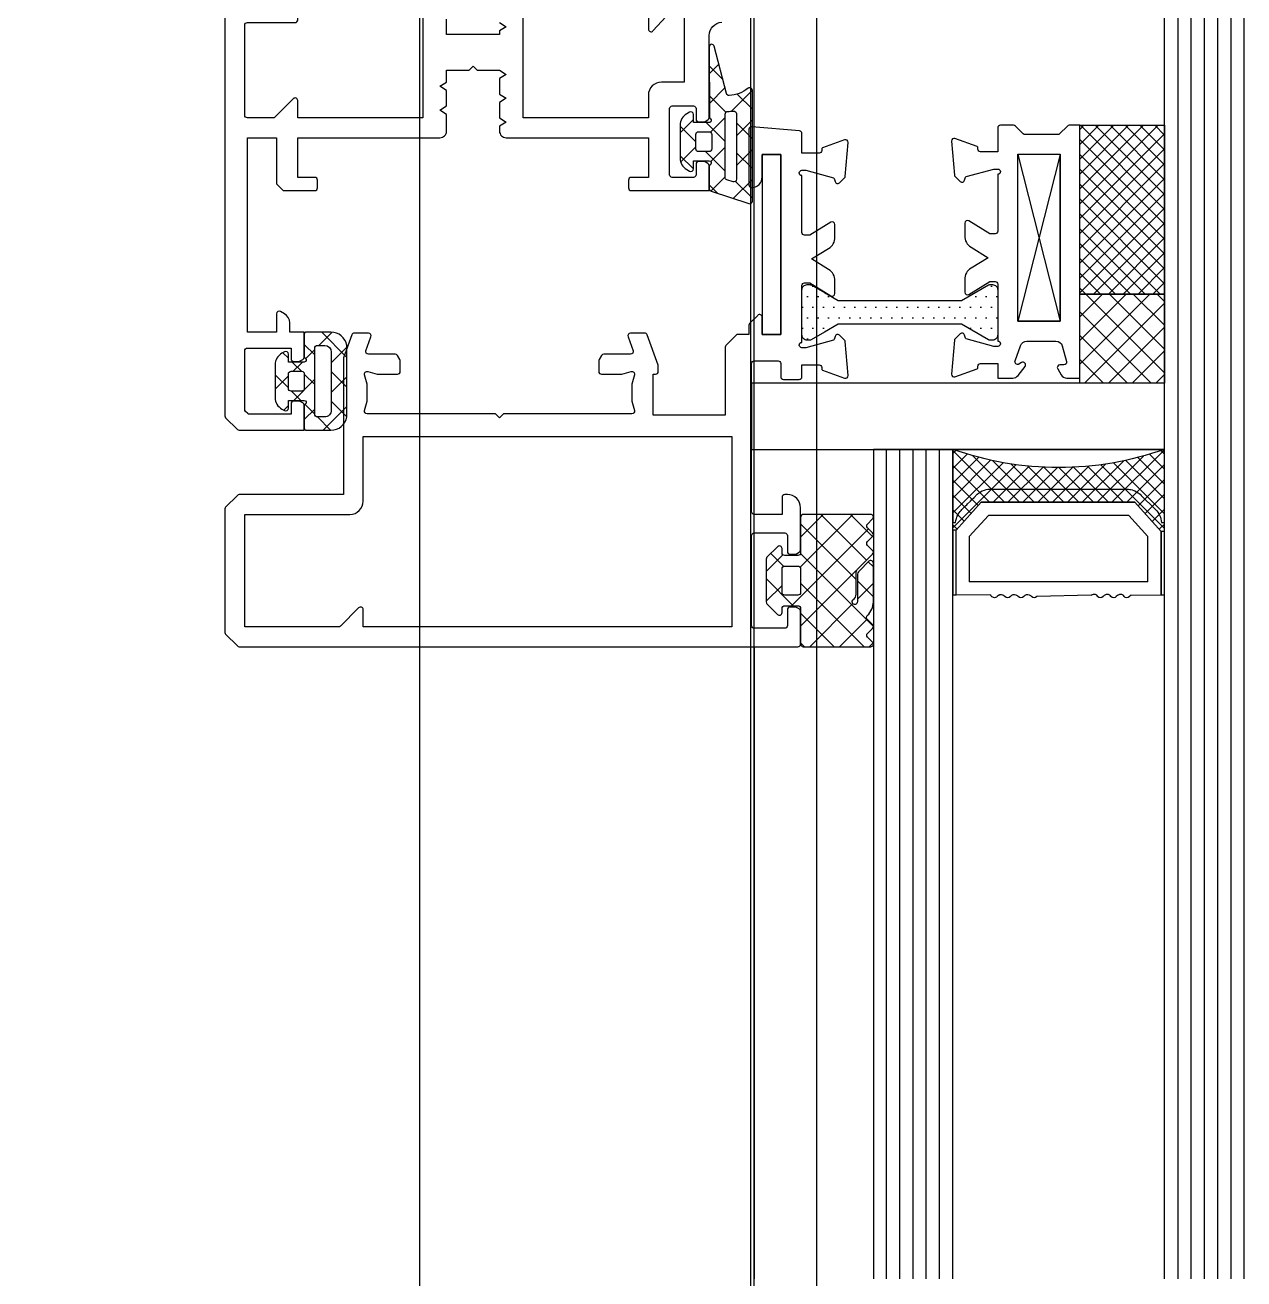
# Model space of a CAD drawing. Header units: inches. Extents: x 21 to 32698, y 13 to 3712.
# Drawn here: x 18841.23 to 18850.44, y 1843.83 to 1853.3 of the extents above; entities that cross this region are included whole.
import ezdxf

# ---------------------------------------------------------------- set-up
doc = ezdxf.new("R2010")
doc.units = ezdxf.units.IN
doc.header["$MEASUREMENT"] = 0
doc.set_wipeout_variables(frame=1)
for name, color, linetype, lineweight in [('Z_MİM_-KM-GLAZ', 8, 'Continuous', 25), ('Z_MİM_-KM-IZO-THERMAL', 8, 'Continuous', 25), ('Z_MİM_-KM-PAINT', 8, 'Continuous', 25), ('Z_MİM_-KM-WALL-PLASTER', 8, 'Continuous', 25), ('Z_MİM_Aksesuar', 8, 'Continuous', 25), ('Z_MİM_ALUMINIUM', 8, 'Continuous', 25), ('Z_MİM_fitiller_k', 8, 'Continuous', 25), ('Z_MİM_MYM_CAM', 8, 'Continuous', 25), ('Z_MİM_polistick', 8, 'Continuous', 25), ('Z_MİM_polyamid 44', 8, 'Continuous', 25), ('Z_MİM_SILIKON-102', 8, 'Continuous', 25)]:
    doc.layers.add(name, color=color, linetype=linetype, lineweight=lineweight)
pattern_1 = [(45, (-0.2264, 253.1127), (-0.1122532015, 0.1122532015), []), (135, (-0.2264, 253.1127), (-0.1122532015, -0.1122532015), [])]

# ---------------------------------------------------------------- blocks, each defined once
blk = doc.blocks.new('asffgdf')
h = blk.add_hatch()
h.set_pattern_fill('ANSI37', color=256, scale=0.04, style=0)
h.set_pattern_definition([(45, (-940.25206, -11.78683), (-0.0898025612, 0.0898025612), []), (135, (-940.25206, -11.78683), (-0.0898025612, -0.0898025612), [])])
h.paths.add_polyline_path([(18215.053, -552.8623), (18215.053, -553.5023), (18215.7266, -553.5023), (18215.7266, -552.8623)])
at = {"layer": 'Z_MİM_Aksesuar'}
h = blk.add_hatch(dxfattribs=at)
h.set_pattern_fill('ANSI37', color=256, scale=0.025, style=0)
h.set_pattern_definition([(45, (-116.15954, 39.75022), (0.05612660076, -0.05612660076), []), (315, (-116.15954, 39.75022), (-0.05612660076, -0.05612660076), [])])
edge = h.paths.add_edge_path()
edge.add_line((18216.2263, -551.9023), (18216.8368, -551.9023))
edge.add_line((18216.8368, -551.9023), (18216.8368, -551.9273))
edge.add_line((18216.8368, -551.9273), (18216.6264, -552.1168))
edge.add_line((18216.6264, -552.1168), (18216.6264, -553.279))
edge.add_line((18216.6264, -553.279), (18216.8466, -553.4773))
edge.add_line((18216.8466, -553.4773), (18216.8466, -553.5023))
edge.add_line((18216.8466, -553.5023), (18216.2263, -553.5023))
edge.add_arc((18213.9761, -552.7023), 2.3881, 340.4281, 379.5719)
at = {"layer": 'Z_MİM_Aksesuar', "linetype": 'ByBlock'}
h = blk.add_hatch(dxfattribs=at)
h.set_pattern_fill('ANSI37', color=256, scale=0.025, style=0)
h.set_pattern_definition([(45, (-940.25206, -11.78683), (-0.05612660076, 0.05612660076), []), (135, (-940.25206, -11.78683), (-0.05612660076, -0.05612660076), [])])
h.paths.add_polyline_path([(18213.778, -552.8623), (18213.778, -553.5023), (18215.053, -553.5023), (18215.053, -552.8623)])
at = {"layer": 'Z_MİM_ALUMINIUM', "linetype": 'ByBlock'}
h = blk.add_hatch(dxfattribs=at)
h.set_pattern_fill('DOTS', color=256, scale=0.05, angle=270, style=0)
h.set_pattern_definition([(270, (9.7736, 290.00733), (0.079375, -0.0396875), [0, -0.079375])])
edge = h.paths.add_edge_path()
edge.add_arc((18215.3815, -550.8229), 0.02, 330, 360)
edge.add_line((18215.4015, -550.8229), (18215.4015, -550.8023))
edge.add_arc((18215.3615, -550.8023), 0.04, 360, 450)
edge.add_line((18215.3615, -550.7623), (18215.3115, -550.7623))
edge.add_line((18215.3115, -550.7623), (18215.0715, -550.7623))
edge.add_line((18215.0715, -550.7623), (18215.0215, -550.7623))
edge.add_arc((18215.0215, -550.8023), 0.04, 90, 180)
edge.add_line((18214.9815, -550.8023), (18214.9815, -550.8229))
edge.add_arc((18215.0015, -550.8229), 0.02, 180, 210)
edge.add_line((18214.9842, -550.8329), (18215.0416, -550.9323))
edge.add_line((18215.0416, -550.9323), (18215.1015, -551.0361))
edge.add_line((18215.1015, -551.0361), (18215.1015, -551.0791))
edge.add_line((18215.1015, -551.0791), (18215.1015, -551.5023))
edge.add_line((18215.1015, -551.5023), (18215.1015, -551.9684))
edge.add_line((18215.1015, -551.9684), (18214.9842, -552.1716))
edge.add_arc((18215.0015, -552.1816), 0.02, 150, 180)
edge.add_line((18214.9815, -552.1816), (18214.9815, -552.2023))
edge.add_arc((18215.0215, -552.2023), 0.04, 180, 270)
edge.add_line((18215.0215, -552.2423), (18215.0715, -552.2423))
edge.add_line((18215.0715, -552.2423), (18215.3115, -552.2423))
edge.add_line((18215.3115, -552.2423), (18215.3615, -552.2423))
edge.add_arc((18215.3615, -552.2023), 0.04, 270, 360)
edge.add_line((18215.4015, -552.2023), (18215.4015, -552.1816))
edge.add_arc((18215.3815, -552.1816), 0.02, 360, 390)
edge.add_line((18215.3988, -552.1716), (18215.2815, -551.9684))
edge.add_line((18215.2815, -551.9684), (18215.2815, -551.5023))
edge.add_line((18215.2815, -551.5023), (18215.2815, -551.0791))
edge.add_line((18215.2815, -551.0791), (18215.2815, -551.0361))
edge.add_line((18215.2815, -551.0361), (18215.3415, -550.9323))
edge.add_line((18215.3415, -550.9323), (18215.3988, -550.8329))
at = {"layer": 'Z_MİM_fitiller_k'}
h = blk.add_hatch(dxfattribs=at)
h.set_pattern_fill('ANSI37', color=256, scale=0.05)
h.set_pattern_definition(pattern_1)
edge = h.paths.add_edge_path()
edge.add_line((18215.3413, -547.2023), (18215.3413, -547.0123))
edge.add_arc((18215.3513, -547.0123), 0.01, 90.00009, 179.99991, ccw=False)
edge.add_line((18215.3513, -547.0023), (18215.5226, -547.0023))
edge.add_arc((18215.5226, -547.0223), 0.02, 34.84993, 89.99999, ccw=False)
edge.add_arc((18215.5513, -547.0023), 0.015, 214.84995, 359.99996)
edge.add_line((18215.5663, -547.0023), (18215.5663, -546.8823))
edge.add_line((18215.5663, -546.8823), (18215.5063, -546.8823))
edge.add_arc((18215.5063, -546.8623), 0.02, 150.00004, 270.00001, ccw=False)
edge.add_line((18215.489, -546.8523), (18215.5005, -546.8323))
edge.add_arc((18215.5871, -546.8823), 0.1, 89.99999, 150.00003, ccw=False)
edge.add_line((18215.5871, -546.7823), (18215.8355, -546.7823))
edge.add_arc((18215.8355, -546.8823), 0.1, 29.99993, 89.99999, ccw=False)
edge.add_line((18215.9221, -546.8323), (18215.9336, -546.8523))
edge.add_arc((18215.9163, -546.8623), 0.02, -90.00008, 29.99989, ccw=False)
edge.add_line((18215.9163, -546.8823), (18215.8563, -546.8823))
edge.add_line((18215.8563, -546.8823), (18215.8563, -547.0023))
edge.add_arc((18215.8713, -547.0023), 0.015, 179.99999, 325.15008)
edge.add_arc((18215.9, -547.0223), 0.02, 89.99997, 145.15007, ccw=False)
edge.add_line((18215.9, -547.0023), (18216.0713, -547.0023))
edge.add_arc((18216.0713, -547.0123), 0.01, 0.00024, 90.00003, ccw=False)
edge.add_line((18216.0813, -547.0123), (18216.0813, -547.2023))
edge.add_arc((18215.9601, -547.2053), 0.1212, -79.95351, 1.41895, ccw=False)
edge.add_line((18215.9813, -547.3246), (18215.4413, -547.3246))
edge.add_arc((18215.4624, -547.2053), 0.1212, 178.58104, 259.9535, ccw=False)
edge = h.paths.add_edge_path(flags=16)
edge.add_line((18215.7863, -546.9823), (18215.7863, -546.9023))
edge.add_arc((18215.7663, -546.9023), 0.02, 359.99993, 450.00007)
edge.add_line((18215.7663, -546.8823), (18215.6563, -546.8823))
edge.add_arc((18215.6563, -546.9023), 0.02, 90.00008, 179.99992)
edge.add_line((18215.6363, -546.9023), (18215.6363, -546.9823))
edge.add_arc((18215.6563, -546.9823), 0.02, 180.00002, 269.99998)
edge.add_line((18215.6563, -547.0023), (18215.7663, -547.0023))
edge.add_arc((18215.7663, -546.9823), 0.02, 269.99987, 360.00013)
edge = h.paths.add_edge_path(flags=16)
edge.add_arc((18215.9613, -547.1012), 0.02, 359.99979, 450.00007)
edge.add_line((18215.9613, -547.0812), (18215.4613, -547.0812))
edge.add_arc((18215.4613, -547.1012), 0.02, 90.00008, 180.00006)
edge.add_line((18215.4413, -547.1012), (18215.4413, -547.1562))
edge.add_arc((18215.4913, -547.1562), 0.05, 180.00001, 269.99999)
edge.add_line((18215.4913, -547.2062), (18215.9313, -547.2062))
edge.add_arc((18215.9313, -547.1562), 0.05, 270.00001, 360.00005)
edge.add_line((18215.9813, -547.1562), (18215.9813, -547.1012))
h = blk.add_hatch(dxfattribs=at)
h.set_pattern_fill('ANSI37', color=256, scale=0.05)
h.set_pattern_definition(pattern_1)
edge = h.paths.add_edge_path()
edge.add_line((18214.2767, -550.0761), (18214.3695, -550.362))
edge.add_arc((18214.3505, -550.3681), 0.02, -90, 17.99998, ccw=False)
edge.add_line((18214.3505, -550.3881), (18213.5136, -550.3881))
edge.add_arc((18213.5136, -550.3681), 0.02, 141.29968, 270.00002, ccw=False)
edge.add_arc((18213.3029, -550.1993), 0.25, 321.29968, 356.98339)
edge.add_arc((18213.5326, -550.2114), 0.02, 356.98338, 435.55713)
edge.add_line((18213.5376, -550.1921), (18213.1807, -550.1001))
edge.add_arc((18213.1857, -550.0808), 0.02, 89.57279, 255.55709, ccw=False)
edge.add_line((18213.1858, -550.0608), (18213.7145, -550.0647))
edge.add_arc((18213.7143, -550.0847), 0.02, 39.84996, 89.57263, ccw=False)
edge.add_arc((18213.7412, -550.0623), 0.015, 219.84992, 344.57784)
edge.add_arc((18213.7412, -550.0623), 0.015, 344.57784, 359.99999)
edge.add_line((18213.7562, -550.0623), (18213.7562, -549.9423))
edge.add_line((18213.7562, -549.9423), (18213.6962, -549.9423))
edge.add_arc((18213.6962, -549.9223), 0.02, 149.99999, 270, ccw=False)
edge.add_line((18213.6789, -549.9123), (18213.6904, -549.8923))
edge.add_arc((18213.777, -549.9423), 0.1, 90, 150.00001, ccw=False)
edge.add_line((18213.777, -549.8423), (18214.0254, -549.8423))
edge.add_arc((18214.0254, -549.9423), 0.1, 30.00001, 89.99999, ccw=False)
edge.add_line((18214.112, -549.8923), (18214.1235, -549.9123))
edge.add_arc((18214.1062, -549.9223), 0.02, -90.00001, 29.99999, ccw=False)
edge.add_line((18214.1062, -549.9423), (18214.0462, -549.9423))
edge.add_line((18214.0462, -549.9423), (18214.0462, -550.0623))
edge.add_arc((18214.0612, -550.0623), 0.015, 179.99997, 313.78218)
edge.add_arc((18214.0612, -550.0623), 0.015, 313.78218, 325.15008)
edge.add_arc((18214.0899, -550.0823), 0.02, 90, 145.15008, ccw=False)
edge.add_line((18214.0899, -550.0623), (18214.2576, -550.0623))
edge.add_arc((18214.2576, -550.0823), 0.02, 18, 89.99996, ccw=False)
edge = h.paths.add_edge_path(flags=16)
edge.add_line((18213.8462, -550.0808), (18213.9562, -550.0808))
edge.add_arc((18213.9562, -550.0608), 0.02, 269.99998, 360)
edge.add_line((18213.9762, -550.0608), (18213.9762, -549.9808))
edge.add_arc((18213.9562, -549.9808), 0.02, 0.00007, 90)
edge.add_line((18213.9562, -549.9608), (18213.8462, -549.9608))
edge.add_arc((18213.8462, -549.9808), 0.02, 90.00001, 180)
edge.add_line((18213.8262, -549.9808), (18213.8262, -550.0608))
edge.add_arc((18213.8462, -550.0608), 0.02, 179.99999, 270)
edge = h.paths.add_edge_path(flags=16)
edge.add_line((18214.2044, -550.242), (18214.1895, -550.1961))
edge.add_arc((18214.1704, -550.2023), 0.02, 18.00004, 90)
edge.add_line((18214.1704, -550.1823), (18213.6929, -550.1823))
edge.add_arc((18213.6929, -550.2023), 0.02, 90.00004, 179.56355)
edge.add_arc((18213.3029, -550.1993), 0.37, 352.80936, 359.56355, ccw=False)
edge.add_arc((18213.6898, -550.2481), 0.02, 172.80933, 270)
edge.add_line((18213.6898, -550.2681), (18214.1853, -550.2681))
edge.add_arc((18214.1853, -550.2481), 0.02, 269.99993, 377.99999)
h = blk.add_hatch(dxfattribs=at)
h.set_pattern_fill('ANSI37', color=256, scale=0.05)
h.set_pattern_definition([(45, (-0.2264, 290.00733), (-0.1122532015, 0.1122532015), []), (135, (-0.2264, 290.00733), (-0.1122532015, -0.1122532015), [])])
edge = h.paths.add_edge_path()
edge.add_line((18216.718, -551.2823), (18216.718, -550.7723))
edge.add_arc((18216.738, -550.7723), 0.02, 90, 180, ccw=False)
edge.add_line((18216.738, -550.7523), (18217.008, -550.7523))
edge.add_arc((18217.008, -550.7323), 0.02, 270, 360)
edge.add_line((18217.028, -550.7323), (18217.028, -550.6323))
edge.add_arc((18217.008, -550.6323), 0.02, 0, 90)
edge.add_line((18217.008, -550.6123), (18216.9763, -550.6123))
edge.add_arc((18216.9763, -550.5923), 0.02, 135, 270, ccw=False)
edge.add_line((18216.9622, -550.5781), (18217.0422, -550.4981))
edge.add_arc((18217.0563, -550.5123), 0.02, 90, 135, ccw=False)
edge.add_line((18217.0563, -550.4923), (18217.3797, -550.4923))
edge.add_arc((18217.3797, -550.5123), 0.02, 45, 90, ccw=False)
edge.add_line((18217.3939, -550.4981), (18217.4739, -550.5781))
edge.add_arc((18217.4597, -550.5923), 0.02, -90, 45, ccw=False)
edge.add_line((18217.4597, -550.6123), (18217.428, -550.6123))
edge.add_arc((18217.428, -550.6323), 0.02, 90, 180)
edge.add_line((18217.408, -550.6323), (18217.408, -550.7323))
edge.add_arc((18217.428, -550.7323), 0.02, 180, 270)
edge.add_line((18217.428, -550.7523), (18217.698, -550.7523))
edge.add_arc((18217.698, -550.7723), 0.02, 0, 90, ccw=False)
edge.add_line((18217.718, -550.7723), (18217.718, -551.2823))
edge.add_arc((18217.698, -551.2823), 0.02, -135, 0, ccw=False)
edge.add_line((18217.6839, -551.2964), (18217.6456, -551.2581))
edge.add_arc((18217.6314, -551.2723), 0.02, 45, 135)
edge.add_line((18217.6173, -551.2581), (18217.579, -551.2964))
edge.add_arc((18217.5649, -551.2823), 0.02, 225, 315, ccw=False)
edge.add_line((18217.5507, -551.2964), (18217.5103, -551.256))
edge.add_arc((18217.4962, -551.2702), 0.02, 45, 137.60758)
edge.add_arc((18217.378, -551.1623), 0.14, 270, 317.60758, ccw=False)
edge.add_line((18217.378, -551.3023), (18217.0863, -551.3023))
edge.add_arc((18217.0863, -551.2823), 0.02, 135, 270, ccw=False)
edge.add_line((18217.0722, -551.2681), (18217.1434, -551.1969))
edge.add_arc((18217.1787, -551.2323), 0.05, 90, 135, ccw=False)
edge.add_line((18217.1787, -551.1823), (18217.378, -551.1823))
edge.add_arc((18217.378, -551.1623), 0.02, 270, 505.1501)
edge.add_arc((18217.3206, -551.1223), 0.05, 270, 325.1501, ccw=False)
edge.add_line((18217.3206, -551.1723), (18217.1509, -551.1723))
edge.add_arc((18217.1509, -551.1923), 0.02, 90, 135)
edge.add_line((18217.1367, -551.1781), (18217.0184, -551.2964))
edge.add_arc((18217.0043, -551.2823), 0.02, 225, 315, ccw=False)
edge.add_line((18216.9901, -551.2964), (18216.9519, -551.2581))
edge.add_arc((18216.9377, -551.2723), 0.02, 45, 135)
edge.add_line((18216.9236, -551.2581), (18216.8853, -551.2964))
edge.add_arc((18216.8712, -551.2823), 0.02, 225, 315, ccw=False)
edge.add_line((18216.857, -551.2964), (18216.8187, -551.2581))
edge.add_arc((18216.8046, -551.2723), 0.02, 45, 135)
edge.add_line((18216.7904, -551.2581), (18216.7522, -551.2964))
edge.add_arc((18216.738, -551.2823), 0.02, 180, 315, ccw=False)
edge = h.paths.add_edge_path(flags=16)
edge.add_line((18217.328, -550.7323), (18217.328, -550.6323))
edge.add_arc((18217.308, -550.6323), 0.02, 0, 90)
edge.add_line((18217.308, -550.6123), (18217.128, -550.6123))
edge.add_arc((18217.128, -550.6323), 0.02, 90, 180)
edge.add_line((18217.108, -550.6323), (18217.108, -550.7323))
edge.add_arc((18217.128, -550.7323), 0.02, 180, 270)
edge.add_line((18217.128, -550.7523), (18217.308, -550.7523))
edge.add_arc((18217.308, -550.7323), 0.02, 270, 360)
for p, q in [((18217.718, -550.4023), (18222.4947, -550.4023)), ((18217.3266, -553.4773), (18216.8466, -553.4773)), ((18217.3266, -553.4773), (18216.8466, -553.4773))]:
    blk.add_line(p, q)
at = {"linetype": 'Continuous'}
for p, q in [((18216.8368, -551.9273), (18216.6264, -552.1168)), ((18216.8368, -551.9273), (18216.6264, -552.1168)), ((18217.3265, -551.9273), (18216.8368, -551.9273)), ((18217.3265, -551.9273), (18216.8368, -551.9273)), ((18216.7264, -552.1715), (18216.8851, -552.0272)), ((18216.7264, -552.1715), (18216.8851, -552.0272)), ((18216.8851, -552.0272), (18217.2276, -552.0272)), ((18216.8851, -552.0272), (18217.2276, -552.0272)), ((18217.2276, -553.3774), (18217.2276, -552.0272)), ((18217.2276, -553.3774), (18217.2276, -552.0272)), ((18216.7264, -553.2331), (18216.7264, -552.1715)), ((18216.7264, -553.2331), (18216.7264, -552.1715)), ((18217.3287, -552.2492), (18217.3392, -552.2382)), ((18217.3287, -552.2492), (18217.3392, -552.2382)), ((18217.3287, -552.2492), (18217.3392, -552.2382)), ((18217.3287, -552.2492), (18217.3392, -552.2382)), ((18217.3287, -552.3492), (18217.3392, -552.3382)), ((18217.3287, -552.3492), (18217.3392, -552.3382)), ((18217.3387, -552.2962), (18217.3312, -552.2888)), ((18217.3387, -552.2962), (18217.3312, -552.2888)), ((18217.3287, -552.4492), (18217.3392, -552.4382)), ((18217.3287, -552.4492), (18217.3392, -552.4382)), ((18217.3387, -552.3962), (18217.3312, -552.3888)), ((18217.3387, -552.3962), (18217.3312, -552.3888)), ((18217.3387, -552.4962), (18217.3312, -552.4888)), ((18217.3387, -552.4962), (18217.3312, -552.4888)), ((18217.3287, -552.9492), (18217.3392, -552.5382)), ((18217.3287, -552.9492), (18217.3392, -552.5382)), ((18217.3387, -552.9962), (18217.3306, -552.9923)), ((18217.3387, -552.9962), (18217.3306, -552.9923)), ((18217.3387, -552.9962), (18217.3312, -552.9888)), ((18217.3387, -552.9962), (18217.3312, -552.9888)), ((18217.3287, -553.0492), (18217.3392, -553.0382)), ((18217.3287, -553.0492), (18217.3392, -553.0382)), ((18217.3387, -553.0962), (18217.3306, -553.0923)), ((18217.3387, -553.0962), (18217.3306, -553.0923)), ((18217.3287, -553.1492), (18217.3392, -553.1382)), ((18217.3287, -553.1492), (18217.3392, -553.1382)), ((18217.3387, -553.1962), (18217.3306, -553.1923)), ((18217.3387, -553.1962), (18217.3306, -553.1923)), ((18216.8852, -553.3774), (18216.7264, -553.2331)), ((18216.8852, -553.3774), (18216.7264, -553.2331)), ((18217.3287, -553.2492), (18217.3266, -553.4773)), ((18217.3287, -553.2492), (18217.3266, -553.4773)), ((18217.3287, -553.2492), (18217.3392, -553.2382)), ((18217.3287, -553.2492), (18217.3392, -553.2382)), ((18217.2276, -553.3774), (18216.8852, -553.3774)), ((18217.2276, -553.3774), (18216.8852, -553.3774))]:
    blk.add_line(p, q, dxfattribs=at)
blk.add_lwpolyline([(18216.6264, -553.279), (18216.6264, -552.1168), (18216.6264, -553.279), (18216.8466, -553.4773)], close=True, dxfattribs=at)
blk.add_lwpolyline([(18216.6264, -553.279), (18216.6264, -552.1168), (18216.6264, -553.279), (18216.8466, -553.4773)], close=True, dxfattribs=at)
blk.add_lwpolyline([(18215.7266, -552.8623), (18215.053, -552.8623), (18215.053, -553.5023), (18215.7266, -553.5023)], close=True)
for centre, start, end in [((18217.3524, -552.2676), 142.16869, 225.03615), ((18217.3524, -552.2676), 142.16869, 225.03615), ((18217.3174, -552.2175), 316.46013, 68.45407), ((18217.3174, -552.2175), 316.46013, 68.45407), ((18217.3174, -552.2175), 316.46013, 68.45407), ((18217.3174, -552.2175), 316.46013, 68.45407), ((18217.3174, -552.3175), 316.46013, 45.03615), ((18217.3174, -552.3175), 316.46013, 45.03615), ((18217.3524, -552.3676), 142.16869, 225.03615), ((18217.3524, -552.3676), 142.16869, 225.03615), ((18217.3174, -552.4175), 316.46013, 45.03615), ((18217.3174, -552.4175), 316.46013, 45.03615), ((18217.3524, -552.4676), 142.16869, 225.03615), ((18217.3524, -552.4676), 142.16869, 225.03615), ((18217.3174, -552.5175), 316.46013, 45.03615), ((18217.3174, -552.5175), 316.46013, 45.03615), ((18217.3505, -552.9698), 136.46013, 228.4716), ((18217.3505, -552.9698), 136.46013, 228.4716), ((18217.3174, -553.0175), 316.46013, 45.03615), ((18217.3174, -553.0175), 316.46013, 45.03615), ((18217.3505, -553.0698), 136.46013, 228.4716), ((18217.3505, -553.0698), 136.46013, 228.4716), ((18217.3505, -553.0698), 136.46013, 228.4716), ((18217.3505, -553.0698), 136.46013, 228.4716), ((18217.3174, -553.1175), 316.46013, 45.03615), ((18217.3174, -553.1175), 316.46013, 45.03615), ((18217.3505, -553.1698), 136.46013, 228.4716), ((18217.3505, -553.1698), 136.46013, 228.4716), ((18217.3174, -553.2175), 316.46013, 45.03615), ((18217.3174, -553.2175), 316.46013, 45.03615)]:
    blk.add_arc(centre, 0.03, start, end, dxfattribs=at)
at = {"layer": 'Z_MİM_Aksesuar'}
blk.add_line((18216.2263, -551.3023), (18216.2263, -551.9023), dxfattribs=at)
blk.add_line((18216.2263, -551.3023), (18216.2263, -551.9023), dxfattribs=at)
blk.add_line((18216.2263, -551.3023), (18216.2263, -551.9023), dxfattribs=at)
blk.add_line((18216.2263, -551.3023), (18216.2263, -551.9023), dxfattribs=at)
at = {"layer": 'Z_MİM_Aksesuar', "linetype": 'Continuous'}
blk.add_line((18217.3285, -552.1896), (18217.3266, -551.9273), dxfattribs=at)
at = {"layer": 'Z_MİM_Aksesuar', "linetype": 'ByBlock'}
blk.add_lwpolyline([(18215.259, -552.3939), (18213.999, -552.3939), (18215.259, -552.7139), (18213.999, -552.7139), (18215.259, -552.3939), (18215.259, -552.7139)], dxfattribs=at)
at = {"layer": 'Z_MİM_ALUMINIUM'}
blk.add_lwpolyline([(18213.0013, -548.4773), (18213.0331, -548.5273), (18213.065, -548.4773), (18213.0913, -548.4773), (18213.0913, -548.0773), (18212.975, -548.0773)], dxfattribs=at)
blk.add_lwpolyline([(18212.8713, -546.4023), (18215.973, -546.4023, -0.198912), (18215.9871, -546.4081), (18216.0754, -546.4964, -0.198912), (18216.0813, -546.5106), (18216.0813, -547.0023), (18215.8928, -547.0023, -0.267949), (18215.8755, -546.9923), (18215.864, -546.9723, -0.131652), (18215.8613, -546.9623), (18215.8613, -546.9223, -0.414214), (18215.8813, -546.9023), (18215.9613, -546.9023), (18215.9613, -546.5886, 0.198912), (18215.9554, -546.5744), (18215.9392, -546.5581, 0.198912), (18215.925, -546.5523), (18215.4813, -546.5523, 0.414214), (18215.4613, -546.5723), (18215.4613, -546.9023), (18215.5413, -546.9023, -0.414214), (18215.5613, -546.9223), (18215.5613, -546.9623, -0.131652), (18215.5586, -546.9723), (18215.5471, -546.9923, -0.267949), (18215.5297, -547.0023), (18215.3413, -547.0023), (18215.3413, -546.8923), (18215.2706, -546.8923, -0.267949), (18215.2013, -546.8523), (18215.184, -546.8223, -0.57735), (18215.2013, -546.7923), (18215.3413, -546.7923), (18215.3413, -546.5723), (18213.8713, -546.5723), (18213.8713, -546.7923), (18214.2213, -546.7923), (18214.2713, -546.8423), (18214.2713, -547.0823, -0.414214), (18214.2513, -547.1023), (18214.1913, -547.1023, -0.414214), (18214.1713, -547.0823), (18214.1713, -546.9523), (18213.8713, -546.9523), (18213.8713, -548.0273, -0.414214), (18213.8213, -548.0773), (18213.695, -548.0773), (18213.6631, -548.0273), (18213.6313, -548.0773), (18213.515, -548.0773), (18213.4831, -548.0273), (18213.4513, -548.0773), (18213.3613, -548.0773), (18213.3613, -548.2473), (18213.3313, -548.2773), (18213.3613, -548.3073), (18213.3613, -548.4773), (18213.3931, -548.5273), (18213.425, -548.4773), (18213.5413, -548.4773), (18213.5731, -548.5273), (18213.605, -548.4773), (18213.7213, -548.4773), (18213.7531, -548.5273), (18213.785, -548.4773), (18213.8213, -548.4773, -0.414214), (18213.8713, -548.5273), (18213.8713, -549.6023), (18214.1713, -549.6023), (18214.1713, -549.4723, -0.414214), (18214.1913, -549.4523), (18214.2513, -549.4523, -0.414214), (18214.2713, -549.4723), (18214.2713, -550.0623), (18214.0828, -550.0623, -0.267949), (18214.0655, -550.0523), (18214.054, -550.0323, -0.131652), (18214.0513, -550.0223), (18214.0513, -549.9823, -0.414214), (18214.0713, -549.9623), (18214.1513, -549.9623, 0.414214), (18214.1713, -549.9423), (18214.1713, -549.7823, 0.414214), (18214.1513, -549.7623), (18213.6513, -549.7623, 0.414214), (18213.6313, -549.7823), (18213.6313, -549.9423, 0.414214), (18213.6513, -549.9623), (18213.7313, -549.9623, -0.414214), (18213.7513, -549.9823), (18213.7513, -550.0223, -0.131652), (18213.7486, -550.0323), (18213.7371, -550.0523, -0.267949), (18213.7197, -550.0623), (18213.0992, -550.0623, 0.39896), (18212.9993, -550.1571)], format="xyb", dxfattribs=at)
for points in [[(18215.3579, -550.3623), (18215.3579, -550.2794, -0.198913), (18215.3638, -550.2653), (18215.4409, -550.1881, -0.198914), (18215.4551, -550.1823), (18215.968, -550.1823), (18215.968, -549.6373), (18215.658, -549.6373), (18215.658, -549.6573, -0.414213), (18215.638, -549.6773), (18215.5977, -549.6773, -0.087489), (18215.5908, -549.6761), (18215.3612, -549.5925, -0.315299), (18215.348, -549.5737), (18215.348, -549.4673, -0.520567), (18215.3749, -549.4485), (18215.4812, -549.4872, 0.520567), (18215.508, -549.4684), (18215.508, -549.2646, -0.267949), (18215.518, -549.2473), (18215.548, -549.23, -0.131654), (18215.558, -549.2273), (18215.638, -549.2273, -0.414214), (18215.658, -549.2473), (18215.658, -549.3974, -0.065544), (18215.6573, -549.4026), (18215.6387, -549.4721, 0.577351), (18215.6632, -549.4966), (18215.7327, -549.478, -0.065543), (18215.7379, -549.4773), (18215.8581, -549.4773, -0.065543), (18215.8633, -549.478), (18215.9328, -549.4966, 0.493146), (18215.958, -549.4773), (18215.958, -548.5073), (18215.988, -548.4773), (18215.958, -548.4473), (18215.958, -547.4773, 0.493146), (18215.9328, -547.458), (18215.8633, -547.4766, -0.065541), (18215.8581, -547.4773), (18215.7379, -547.4773, -0.065541), (18215.7327, -547.4766), (18215.6632, -547.458, 0.57735), (18215.6387, -547.4825), (18215.6573, -547.552, -0.065544), (18215.658, -547.5572), (18215.658, -547.7073, -0.414214), (18215.638, -547.7273), (18215.558, -547.7273, -0.131653), (18215.548, -547.7246), (18215.518, -547.7073, -0.267949), (18215.508, -547.69), (18215.508, -547.4862, 0.520567), (18215.4812, -547.4674), (18215.3749, -547.5061, -0.520567), (18215.348, -547.4873), (18215.348, -547.3809, -0.315298), (18215.3612, -547.3621), (18215.5359, -547.2985, -0.087491), (18215.5427, -547.2973), (18216.568, -547.2973), (18216.568, -546.5106, -0.198913), (18216.5739, -546.4964), (18216.6622, -546.4081, -0.198911), (18216.6763, -546.4023), (18217.6097, -546.4023, -0.19891), (18217.6239, -546.4081), (18217.7122, -546.4964, -0.198915), (18217.718, -546.5106), (18217.718, -550.7323, -0.414214), (18217.698, -550.7523), (18217.4496, -550.7523, -0.267949), (18217.4322, -550.7423), (18217.4207, -550.7223, -0.131653), (18217.418, -550.7123), (18217.418, -550.6723, -0.414214), (18217.438, -550.6523), (18217.558, -550.6523, 0.414213), (18217.578, -550.6323), (18217.578, -550.4023, 0.414213), (18217.558, -550.3823), (18216.878, -550.3823, 0.414213), (18216.858, -550.4023), (18216.858, -550.6323, 0.414213), (18216.878, -550.6523), (18216.998, -550.6523, -0.414214), (18217.018, -550.6723), (18217.018, -550.7123, -0.131653), (18217.0153, -550.7223), (18217.0038, -550.7423, -0.267948), (18216.9865, -550.7523), (18216.668, -550.7523, -0.414214), (18216.568, -550.6523), (18216.568, -550.6323, -0.414215), (18216.588, -550.6123), (18216.718, -550.6123), (18216.718, -550.4023, 0.414213), (18216.698, -550.3823), (18215.5779, -550.3823, 0.414213), (18215.5579, -550.4023), (18215.5579, -550.5823, 0.414214), (18215.5779, -550.6023), (18215.6779, -550.6023, -0.414213), (18215.6979, -550.6223), (18215.6979, -550.7423, -0.414213), (18215.6779, -550.7623), (18215.588, -550.7623), (18215.588, -550.8923, 0.414214), (18215.608, -550.9123), (18215.6183, -550.9123, -0.315297), (18215.6277, -550.9189), (18215.6883, -551.0854, -0.548618), (18215.6678, -551.1122), (18215.4106, -551.0897, -0.176328), (18215.4044, -551.0868), (18215.364, -551.0464, -0.577351), (18215.373, -551.013), (18215.3953, -551.007, 0.267949), (18215.4024, -550.9999), (18215.458, -550.7923), (18215.458, -550.7623, 0.976166), (18215.418, -550.7613, -0.400151), (18215.417, -550.7623), (18214.988, -550.7623, 0.414214), (18214.968, -550.7823), (18214.968, -550.8223, 0.137882), (18214.9682, -550.8228), (18215.0652, -550.9819, -0.585524), (18215.0482, -551.0123), (18214.9525, -551.0123, -0.261413), (18214.8671, -550.9644), (18214.788, -550.8348), (18214.7089, -550.9644, -0.261413), (18214.6235, -551.0123), (18214.5279, -551.0123, -0.585524), (18214.5108, -550.9819), (18214.6079, -550.8228, 0.137866), (18214.608, -550.8223), (18214.608, -550.7823, 0.414214), (18214.588, -550.7623), (18214.159, -550.7623, -0.400151), (18214.158, -550.7613, 0.976166), (18214.118, -550.7623), (18214.118, -550.7923), (18214.1736, -550.9999, 0.267951), (18214.1807, -551.007), (18214.203, -551.013, -0.57735), (18214.212, -551.0464), (18214.1716, -551.0868, -0.176326), (18214.1654, -551.0897), (18213.9082, -551.1122, -0.548618), (18213.8877, -551.0854), (18213.9483, -550.9189, -0.315297), (18213.9577, -550.9123), (18213.968, -550.9123, 0.414215), (18213.988, -550.8923), (18213.988, -550.7623), (18213.8395, -550.7623, -0.388879), (18213.8196, -550.744), (18213.7881, -550.384, -0.44001), (18213.808, -550.3623), (18214.2279, -550.3623, -0.414213), (18214.2479, -550.3823, -0.414214), (18214.1679, -550.4623), (18213.9979, -550.4623), (18213.9979, -550.6023), (18215.3579, -550.6023), (18215.3579, -550.4623), (18215.2279, -550.4623, -0.668179), (18215.2138, -550.4281), (18215.2738, -550.3681, -0.19891), (18215.2879, -550.3623)], [(18212.8713, -547.8973), (18213.7213, -547.8973), (18213.7213, -546.9523), (18213.5913, -546.9523, -0.668181), (18213.5771, -546.9181), (18213.7181, -546.7771, 0.198917), (18213.7213, -546.7696), (18213.7213, -546.5723, 0.414212), (18213.7013, -546.5523), (18213.0213, -546.5523, 0.414212), (18213.0013, -546.5723), (18213.0013, -546.9323, -0.414214), (18212.9813, -546.9523), (18212.8713, -546.9523)], [(18217.568, -550.2323), (18217.568, -547.4473), (18217.438, -547.4473, -0.668179), (18217.4239, -547.4131), (18217.5622, -547.2749, 0.198912), (18217.568, -547.2607), (18217.568, -546.5523), (18216.718, -546.5523), (18216.718, -547.3473, -0.414214), (18216.618, -547.4473), (18216.128, -547.4473), (18216.128, -550.2323)], [(18213.4513, -549.8723), (18213.4513, -549.7023, -0.414213), (18213.5513, -549.6023), (18213.7213, -549.6023), (18213.7213, -548.6573), (18212.8713, -548.6573), (18212.8713, -549.6023), (18213.0513, -549.6023, -0.683705), (18213.0648, -549.637), (18212.8842, -549.8028, 0.683706), (18212.9113, -549.8723)], [(18213.848, -552.6957), (18213.848, -552.4489, 0.198912), (18213.8422, -552.4347), (18213.7839, -552.3764, -0.198914), (18213.778, -552.3623), (18213.778, -552.2623, -0.414216), (18213.798, -552.2423), (18213.978, -552.2423), (18213.978, -552.1123, 0.414216), (18213.958, -552.0923), (18213.9477, -552.0923, -0.315295), (18213.9383, -552.0857), (18213.8777, -551.9191, -0.548619), (18213.8982, -551.8924), (18214.1554, -551.9149, -0.176329), (18214.1616, -551.9178), (18214.202, -551.9581, -0.577349), (18214.193, -551.9916), (18214.1707, -551.9976, 0.267955), (18214.1636, -552.0047), (18214.108, -552.2123), (18214.108, -552.2423, 0.976165), (18214.148, -552.2433, -0.400174), (18214.149, -552.2423), (18214.578, -552.2423, 0.414212), (18214.598, -552.2223), (18214.598, -552.1823, 0.137839), (18214.5979, -552.1818), (18214.5008, -552.0227, -0.585524), (18214.5179, -551.9923), (18214.6135, -551.9923, -0.261413), (18214.6989, -552.0402), (18214.778, -552.1698), (18214.8571, -552.0402, -0.261413), (18214.9425, -551.9923), (18215.0382, -551.9923, -0.585524), (18215.0552, -552.0227), (18214.9582, -552.1818, 0.137856), (18214.958, -552.1823), (18214.958, -552.2223, 0.414212), (18214.978, -552.2423), (18215.407, -552.2423, -0.400174), (18215.408, -552.2433, 0.976165), (18215.448, -552.2423), (18215.448, -552.2123), (18215.3924, -552.0047, 0.267954), (18215.3853, -551.9976), (18215.363, -551.9916, -0.577349), (18215.354, -551.9581), (18215.3944, -551.9178, -0.176331), (18215.4006, -551.9149), (18215.6578, -551.8924, -0.548619), (18215.6783, -551.9191), (18215.6177, -552.0857, -0.315295), (18215.6083, -552.0923), (18215.598, -552.0923, 0.414216), (18215.578, -552.1123), (18215.578, -552.2423), (18215.688, -552.2423), (18215.688, -552.3558, -0.232341), (18215.6686, -552.3953), (18215.6002, -552.4481, -0.817665), (18215.5706, -552.4225), (18215.5821, -552.4021, 0.69636), (18215.5578, -552.3735), (18215.4451, -552.4145, 0.339454), (18215.408, -552.4628), (18215.408, -552.6818, 0.339454), (18215.4451, -552.7301), (18215.5628, -552.7616, 0.493145), (18215.588, -552.7423), (18215.588, -552.7123, -0.57735), (18215.618, -552.695), (18215.663, -552.7209, -0.26795), (18215.688, -552.7643), (18215.688, -552.8623), (18213.778, -552.8623), (18213.778, -552.7823, -0.198915), (18213.7839, -552.7681), (18213.8422, -552.7099, 0.198913)]]:
    blk.add_lwpolyline(points, format="xyb", close=True, dxfattribs=at)
for points in [[(18213.9979, -550.6023), (18213.9979, -550.6023), (18213.9979, -550.4623), (18213.9979, -550.4623), (18215.3579, -550.4623), (18215.3579, -550.6023)], [(18216.8368, -551.9273), (18216.8368, -551.9023), (18217.3265, -551.9023), (18217.3265, -551.9273)], [(18216.8368, -551.9273), (18216.8368, -551.9023), (18217.3265, -551.9023), (18217.3265, -551.9273)], [(18213.9969, -552.3939), (18213.9969, -552.7144), (18215.259, -552.7144), (18215.259, -552.3939)], [(18217.3266, -553.4773), (18217.3266, -553.5023), (18216.8466, -553.5023), (18216.8466, -553.4773)], [(18217.3266, -553.4773), (18217.3266, -553.5023), (18216.8466, -553.5023), (18216.8466, -553.4773)]]:
    blk.add_lwpolyline(points, close=True, dxfattribs=at)
at = {"layer": 'Z_MİM_fitiller_k', "linetype": 'Continuous', "flags": 128}
for points in [[(18215.3413, -547.2023), (18215.3413, -547.0123, -0.414213), (18215.3513, -547.0023), (18215.5226, -547.0023, -0.245393), (18215.539, -547.0109, 0.734237), (18215.5663, -547.0023), (18215.5663, -546.8823), (18215.5063, -546.8823, -0.57735), (18215.489, -546.8523), (18215.5005, -546.8323, -0.267949), (18215.5871, -546.7823), (18215.8355, -546.7823, -0.267949), (18215.9221, -546.8323), (18215.9336, -546.8523, -0.57735), (18215.9163, -546.8823), (18215.8563, -546.8823), (18215.8563, -547.0023, 0.734238), (18215.8836, -547.0109, -0.245393), (18215.9, -547.0023), (18216.0713, -547.0023, -0.414212), (18216.0813, -547.0123), (18216.0813, -547.2023, -0.370767), (18215.9813, -547.3246), (18215.4413, -547.3246, -0.370767)], [(18215.7863, -546.9823), (18215.7863, -546.9023, 0.414214), (18215.7663, -546.8823), (18215.6563, -546.8823, 0.414213), (18215.6363, -546.9023), (18215.6363, -546.9823, 0.414213), (18215.6563, -547.0023), (18215.7663, -547.0023, 0.414215)], [(18215.9813, -547.1012, 0.414215), (18215.9613, -547.0812), (18215.4613, -547.0812, 0.414213), (18215.4413, -547.1012), (18215.4413, -547.1562, 0.414213), (18215.4913, -547.2062), (18215.9313, -547.2062, 0.414214), (18215.9813, -547.1562)], [(18214.2767, -550.0761), (18214.3695, -550.362, -0.509525), (18214.3505, -550.3881), (18213.5136, -550.3881, -0.629126), (18213.498, -550.3556, 0.15697), (18213.5526, -550.2125, 0.356938), (18213.5376, -550.1921), (18213.1807, -550.1001, -0.884603), (18213.1858, -550.0608), (18213.7145, -550.0647, -0.220425), (18213.7297, -550.0719, 0.605192), (18213.7557, -550.0663, 0.067394), (18213.7562, -550.0623), (18213.7562, -549.9423), (18213.6962, -549.9423, -0.57735), (18213.6789, -549.9123), (18213.6904, -549.8923, -0.267949), (18213.777, -549.8423), (18214.0254, -549.8423, -0.267949), (18214.112, -549.8923), (18214.1235, -549.9123, -0.57735), (18214.1062, -549.9423), (18214.0462, -549.9423), (18214.0462, -550.0623, 0.66052), (18214.0716, -550.0731, 0.049643), (18214.0735, -550.0709, -0.245393), (18214.0899, -550.0623), (18214.2576, -550.0623, -0.324919)], [(18213.8462, -550.0808), (18213.9562, -550.0808, 0.414214), (18213.9762, -550.0608), (18213.9762, -549.9808, 0.414213), (18213.9562, -549.9608), (18213.8462, -549.9608, 0.414214), (18213.8262, -549.9808), (18213.8262, -550.0608, 0.414214)], [(18214.2044, -550.242), (18214.1895, -550.1961, 0.32492), (18214.1704, -550.1823), (18213.6929, -550.1823, 0.411984), (18213.6729, -550.2021, -0.029479), (18213.67, -550.2456, 0.451468), (18213.6898, -550.2681), (18214.1853, -550.2681, 0.509526)], [(18216.718, -551.2823), (18216.718, -550.7723, -0.414214), (18216.738, -550.7523), (18217.008, -550.7523, 0.414214), (18217.028, -550.7323), (18217.028, -550.6323, 0.414214), (18217.008, -550.6123), (18216.9763, -550.6123, -0.668179), (18216.9622, -550.5781), (18217.0422, -550.4981, -0.198912), (18217.0563, -550.4923), (18217.3797, -550.4923, -0.198912), (18217.3939, -550.4981), (18217.4739, -550.5781, -0.668179), (18217.4597, -550.6123), (18217.428, -550.6123, 0.414214), (18217.408, -550.6323), (18217.408, -550.7323, 0.414214), (18217.428, -550.7523), (18217.698, -550.7523, -0.414214), (18217.718, -550.7723), (18217.718, -551.2823, -0.668179), (18217.6839, -551.2964), (18217.6456, -551.2581, 0.414214), (18217.6173, -551.2581), (18217.579, -551.2964, -0.414214), (18217.5507, -551.2964), (18217.5103, -551.256, 0.427607), (18217.4814, -551.2567, -0.210768), (18217.378, -551.3023), (18217.0863, -551.3023, -0.668179), (18217.0722, -551.2681), (18217.1434, -551.1969, -0.198912), (18217.1787, -551.1823), (18217.378, -551.1823, 1.650385), (18217.3616, -551.1509, -0.245393), (18217.3206, -551.1723), (18217.1509, -551.1723, 0.198912), (18217.1367, -551.1781), (18217.0184, -551.2964, -0.414214), (18216.9901, -551.2964), (18216.9519, -551.2581, 0.414214), (18216.9236, -551.2581), (18216.8853, -551.2964, -0.414214), (18216.857, -551.2964), (18216.8187, -551.2581, 0.414214), (18216.7904, -551.2581), (18216.7522, -551.2964, -0.668179)], [(18217.328, -550.7323), (18217.328, -550.6323, 0.414214), (18217.308, -550.6123), (18217.128, -550.6123, 0.414214), (18217.108, -550.6323), (18217.108, -550.7323, 0.414214), (18217.128, -550.7523), (18217.308, -550.7523, 0.414214)]]:
    blk.add_lwpolyline(points, format="xyb", close=True, dxfattribs=at)
at = {"layer": 'Z_MİM_MYM_CAM'}
for p, q in [((18216.2263, -551.3023), (18222.4947, -551.3023)), ((18216.2263, -551.3023), (18222.4947, -551.3023)), ((18222.4947, -551.4023), (18216.2263, -551.4023)), ((18222.4947, -551.5023), (18216.2263, -551.5023)), ((18222.4947, -551.6023), (18216.2263, -551.6023)), ((18222.4947, -551.7023), (18216.2263, -551.7023)), ((18222.4947, -551.8023), (18216.2263, -551.8023)), ((18222.4947, -551.9023), (18216.2263, -551.9023)), ((18222.4947, -553.5023), (18212.817, -553.5023)), ((18222.4947, -553.5023), (18212.817, -553.5023)), ((18222.4947, -553.5023), (18212.817, -553.5023)), ((18212.817, -553.6023), (18222.4947, -553.6023)), ((18212.817, -553.7023), (18222.4947, -553.7023)), ((18212.817, -553.8023), (18222.4947, -553.8023)), ((18212.817, -553.9023), (18222.4947, -553.9023)), ((18212.817, -554.0023), (18222.4947, -554.0023)), ((18212.817, -554.1023), (18222.4947, -554.1023)), ((18212.817, -554.1023), (18222.4947, -554.1023))]:
    blk.add_line(p, q, dxfattribs=at)
for points in [[(18216.2263, -551.3023), (18222.4947, -551.3023)], [(18216.2263, -551.3023), (18222.4947, -551.3023)], [(18216.2263, -551.9023), (18216.2263, -551.3023), (18222.4947, -551.3023)], [(18222.4947, -551.9023), (18216.2263, -551.9023)]]:
    blk.add_lwpolyline(points, dxfattribs=at)
blk.add_arc((18213.9761, -552.7023), 2.3881, 340.4281, 19.5719, dxfattribs=at)
blk.add_arc((18213.9761, -552.7023), 2.3881, 340.4281, 19.5719, dxfattribs=at)
at = {"layer": 'Z_MİM_polistick'}
blk.add_lwpolyline([(18216.2266, -553.5023), (18215.7266, -553.5023), (18215.7266, -550.3823), (18216.2266, -550.3823)], close=True, dxfattribs=at)
at = {"layer": 'Z_MİM_polyamid 44'}
blk.add_lwpolyline([(18215.3988, -550.8329, 0.131652), (18215.4015, -550.8229), (18215.4015, -550.8023, 0.414214), (18215.3615, -550.7623), (18215.3115, -550.7623), (18215.0715, -550.7623), (18215.0215, -550.7623, 0.414214), (18214.9815, -550.8023), (18214.9815, -550.8229, 0.131652), (18214.9842, -550.8329), (18215.0416, -550.9323), (18215.1015, -551.0361), (18215.1015, -551.0791), (18215.1015, -551.5023), (18215.1015, -551.9684), (18214.9842, -552.1716, 0.131652), (18214.9815, -552.1816), (18214.9815, -552.2023, 0.414214), (18215.0215, -552.2423), (18215.0715, -552.2423), (18215.3115, -552.2423), (18215.3615, -552.2423, 0.414214), (18215.4015, -552.2023), (18215.4015, -552.1816, 0.131652), (18215.3988, -552.1716), (18215.2815, -551.9684), (18215.2815, -551.5023), (18215.2815, -551.0791), (18215.2815, -551.0361), (18215.3415, -550.9323)], format="xyb", close=True, dxfattribs=at)
at = {"layer": 'Z_MİM_SILIKON-102'}
for points in [[(18216.2266, -551.9023), (18216.7798, -551.9023), (18216.7798, -551.9236), (18216.7648, -551.9263), (18216.7566, -551.928), (18216.7494, -551.9299), (18216.7376, -551.9338), (18216.7319, -551.9361), (18216.7229, -551.9403), (18216.7164, -551.9438), (18216.7049, -551.951), (18216.6964, -551.9573), (18216.6879, -551.9646), (18216.6813, -551.9711), (18216.6737, -551.9787), (18216.6618, -551.9906), (18216.6536, -551.9988), (18216.6448, -552.0076), (18216.6378, -552.0145), (18216.6169, -552.0355), (18216.6063, -552.0461), (18216.5896, -552.0628), (18216.5652, -552.0876), (18216.5543, -552.1014), (18216.5472, -552.1126), (18216.5408, -552.1249), (18216.534, -552.1423), (18216.5307, -552.1543), (18216.5283, -552.1666), (18216.5268, -552.1825), (18216.5266, -552.1973), (18216.5266, -553.2196), (18216.5274, -553.2299), (18216.5286, -553.2393), (18216.5303, -553.2481), (18216.5326, -553.2574), (18216.5366, -553.2694), (18216.5403, -553.2781), (18216.5471, -553.2914), (18216.554, -553.3023), (18216.5597, -553.31), (18216.5659, -553.3174), (18216.574, -553.3257), (18216.6793, -553.431), (18216.6918, -553.443), (18216.7016, -553.4508), (18216.7146, -553.4593), (18216.7277, -553.4661), (18216.7399, -553.4711), (18216.752, -553.475), (18216.7668, -553.4782), (18216.7798, -553.48), (18216.7798, -553.5023), (18216.2266, -553.5023)], [(18215.053, -552.8623), (18213.778, -552.8623), (18213.778, -553.5023), (18215.053, -553.5023)]]:
    blk.add_lwpolyline(points, close=True, dxfattribs=at)
blk = doc.blocks.new('-KM-AL2 210_900')
blk.add_wipeout([(1434.2587, 1419.9984), (1434.2587, 1217.7559), (1415.6037, 1217.7559), (1415.6037, 1421.9729), (1434.2733, 1422.1838)])
at = {"layer": 'Z_MİM_ALUMINIUM', "elevation": 0.0016}
blk.add_lwpolyline([(1419.2733, 1412.7684), (1419.2733, 1227.3062)], dxfattribs=at)
at = {"xscale": -1, "rotation": 270}
blk.add_blockref('asffgdf', (1969.6756, -16984.211), dxfattribs=at)

msp = doc.modelspace()

# ---------------------------------------------------------------- block references
at = {"layer": 'Z_MİM_-KM-GLAZ', "rotation": 180}
msp.add_blockref('-KM-AL2 210_900', (20266.0162, 3082.1143), dxfattribs=at)

# ---------------------------------------------------------------- next in the draw order: linework, layer by layer
at = {"layer": 'Z_MİM_-KM-IZO-THERMAL'}
msp.add_lwpolyline([(18844.2143, 969.5831), (17329.2138, 969.5831), (17329.2138, 999.5831), (16654.2133, 999.5831), (16654.2133, 969.5831), (15319.214, 969.5831), (15319.214, 1624.5832), (15029.2142, 1624.5832), (15029.2148, 2594.5843), (18844.2143, 2594.5843)], close=True, dxfattribs=at)
at = {"layer": 'Z_MİM_-KM-PAINT'}
msp.add_lwpolyline([(18847.2143, 966.5831), (17326.2138, 966.5831), (17326.2138, 996.5831), (16657.2133, 996.5831), (16657.2133, 966.5831), (15316.214, 966.5831), (15316.214, 1621.5832), (15026.2142, 1621.5832), (15026.2148, 2597.5843), (18847.2143, 2597.5843)], close=True, dxfattribs=at)
at = {"layer": 'Z_MİM_-KM-WALL-PLASTER'}
msp.add_lwpolyline([(18846.7143, 967.0831), (17326.7138, 967.0831), (17326.7138, 997.0831), (16656.7133, 997.0831), (16656.7133, 967.0831), (15316.714, 967.0831), (15316.714, 1622.0832), (15026.7142, 1622.0832), (15026.7148, 2597.0843), (18846.7143, 2597.0843)], close=True, dxfattribs=at)

doc.saveas('drawing.dxf')
